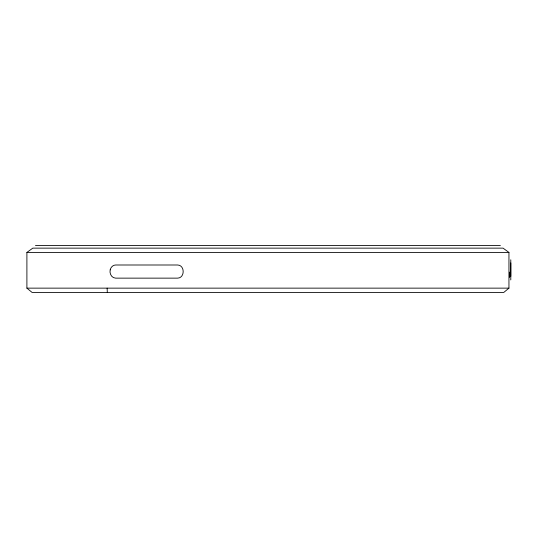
<?xml version="1.0" encoding="UTF-8"?>
<svg xmlns="http://www.w3.org/2000/svg" width="538" height="538" viewBox="0 0 538 538"><rect width="100%" height="100%" fill="white"/><g stroke="black" fill="none" stroke-linecap="round" stroke-linejoin="round"><path stroke-width="0.81" d="M508.948 288.139L503.79 292.423L32.058 292.423L26.9 288.139L26.9 252.423L32.798 248.139L503.05 248.139L508.948 252.423L508.948 288.139L26.9 288.139M35.468 245.57L500.38 245.57M26.9 252.423L508.948 252.423M510.791 262.921L510.791 276.364M107.129 288.139L107.304 292.423M510.791 259.8L510.791 279.921M509.439 272.127L509.439 277.379M110.189 269.868C109.275 273.472 111.595 278.045 115.616 278.139L177.661 278.139C185.011 277.897 185.011 265.241 177.661 264.999L115.616 264.999C112.899 265.039 110.761 267.325 110.189 269.868"/></g></svg>
